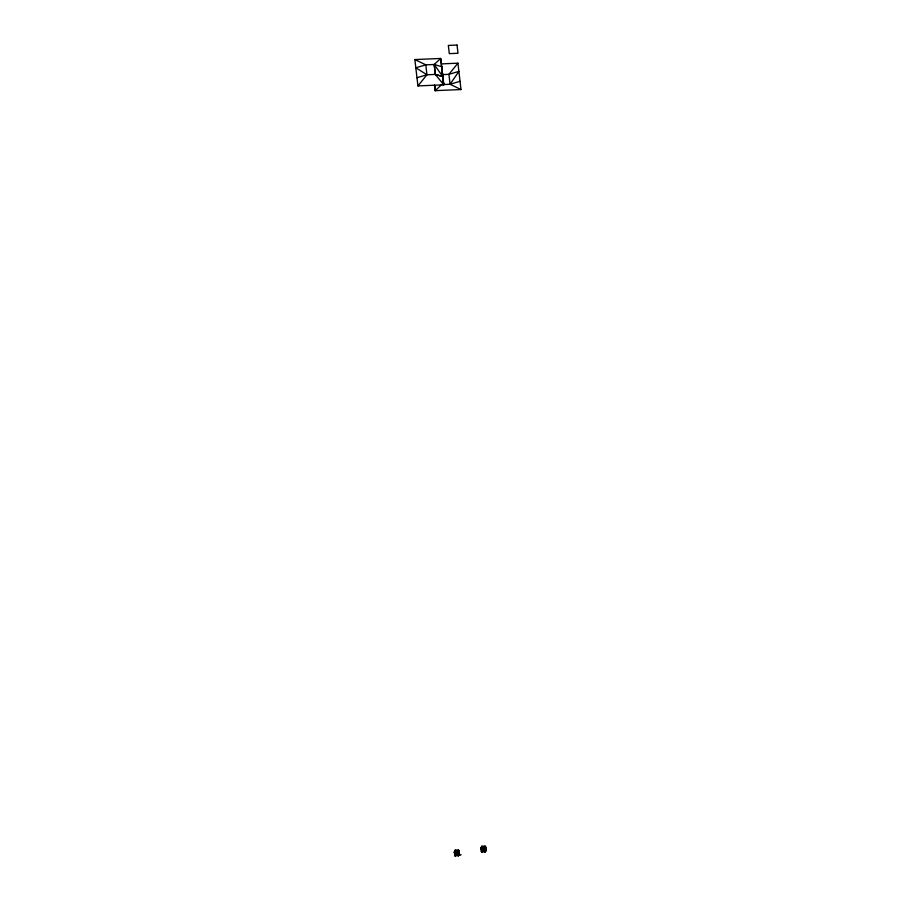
<?xml version="1.0" encoding="UTF-8"?>
<svg xmlns="http://www.w3.org/2000/svg" width="901" height="901" viewBox="0 0 901 901"><rect width="100%" height="100%" fill="white"/><g stroke="black" fill="none" stroke-linecap="round" stroke-linejoin="round"><path stroke-width="1.35" d="M455.196 850.105L454.431 851.986L458.755 851.805L457.832 852.605L458.519 855.68L458.08 850.679L459.116 854.891L458.519 855.68L454.949 855.837L454.847 850.826L458.767 850.69L459.476 854.171L455.14 854.362L455.196 850.105L458.429 849.958L459.105 851.062M456.537 854.328C455.174 855.533 457.145 850.792 457.303 854.711C457.742 854.734 455.433 854.948 457.731 854.328M481.089 848.123L481.607 851.963L481.089 848.123L481.855 846.23L482.553 850.048L481.934 851.952L481.494 846.963L484.738 846.816L485.774 851.028L485.177 851.817L481.607 851.963L481.855 846.23L485.087 846.095L485.774 847.222L486.135 850.307L484.851 851.828L484.49 848.742L485.774 847.222L485.087 846.095L484.625 847.053L485.301 848.179M457.224 853.303C457.438 856.389 455.399 853.484 455.872 853.506M456.086 854.294C455.05 855.263 457.28 853.292 456.041 854.767M456.03 854.722L456.097 853.506L456.356 855.184M458.981 854.722L458.429 849.958L457.967 850.916L459.003 855.128L458.192 855.691M481.438 847.402L482.407 850.995L485.639 850.859L485.425 846.816L481.438 847.402L481.247 848.877L484.49 848.742M480.965 848.359L481.382 847.188L484.625 847.053M454.847 850.826L454.318 852.222L455.275 855.815L455.534 850.826M458.564 855.623L459.116 854.891L458.102 852.053M460.535 855.297L460.963 854.441M481.247 848.877L485.414 847.942L484.738 846.816M457.044 853.326L456.875 854.655M434.53 85.066L435.183 90.652L441.693 84.615L450.083 84.255L458.891 71.404L448.912 74.332L441.918 74.637M417.929 85.922L426.939 74.772L425.801 64.849L414.865 59.567L417.929 85.922L443.743 84.818L440.69 58.452L414.865 59.567M457.933 63.183L448.912 74.332L450.083 84.255L460.997 89.548L457.933 63.183L441.636 63.881M485.639 850.859L485.785 849.913L482.553 850.048L481.325 851.445L481.934 851.952M484.851 851.828L485.662 851.265L485.414 847.942M455.14 854.362L459.476 854.171M456.233 854.475L456.92 854.655M457.122 854.79L456.221 854.7M416.983 77.711L426.939 74.772L435.329 74.411L442.774 76.596L443.743 84.818L435.329 74.411L434.203 64.489L440.69 58.452L443.743 84.818M450.083 84.255L460.039 81.327M457.967 850.916L454.723 851.051L454.6 852.74L454.87 852.188C456.266 862.28 453.552 849.114 454.6 852.74L457.832 852.605M434.575 85.381L435.183 90.652L460.997 89.548M441.659 66.674L442.774 76.596L434.203 64.489L435.329 74.411L442.774 76.596L441.636 66.674L434.203 64.489L425.801 64.849L415.823 67.778L426.939 74.772M454.791 855.083L455.275 855.815M484.761 848.19L485.177 851.817M434.564 85.167L435.183 90.652M457.032 45.05L448.338 45.422L449.295 53.643L458.012 53.272L457.032 45.05"/></g></svg>
